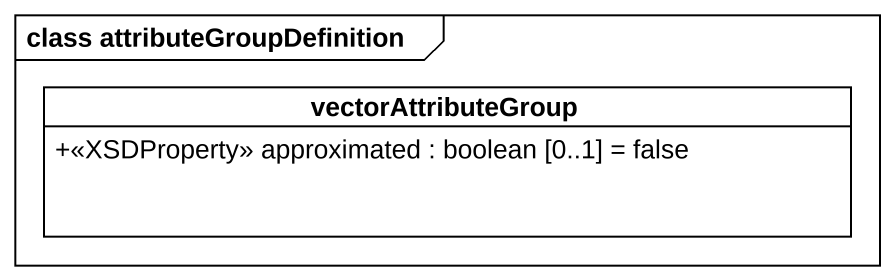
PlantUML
@startuml
mainframe class attributeGroupDefinition
hide circle
hide empty members
skinparam classAttributeIconSize 0
class vectorAttributeGroup {
  +<<XSDProperty>> approximated : boolean [0..1] = false
}
@enduml
